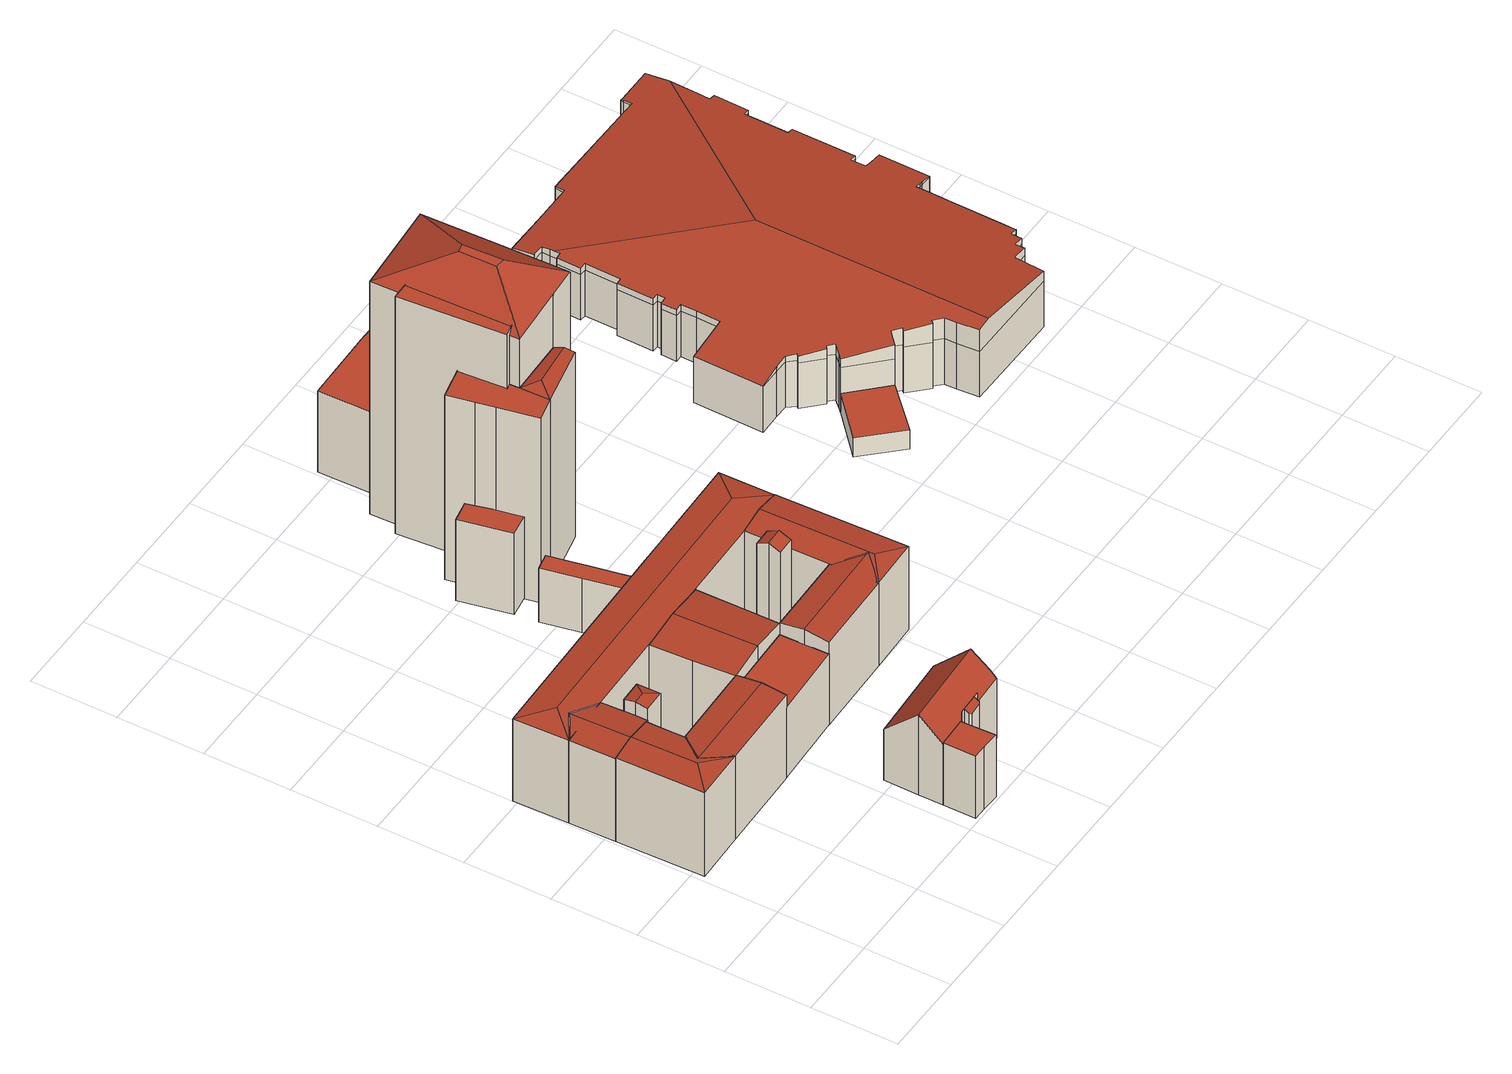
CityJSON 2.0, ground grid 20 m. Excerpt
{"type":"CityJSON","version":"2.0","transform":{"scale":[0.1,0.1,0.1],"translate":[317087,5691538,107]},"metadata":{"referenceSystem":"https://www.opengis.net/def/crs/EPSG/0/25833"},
"CityObjects":{
"building1":{"type":"Building","attributes":{"Gemeindeschluessel":14713000,"Dachneigung":90,"Dachorientierung":0,"MittlereTraufHoehe":126.29,"QualitaetDacherkennung":96,"ObjektHoehe":18.9,"BodenHoehe":107.39,"Geometrietyp2DReferenz":"3000","AbsoluteHoehe":126.29,"Dachflaeche":196.91,"function":"31001_9998","roofType":"1000","measuredHeight":18.9,"storeysAboveGround":6},"geometry":[{"type":"MultiSurface","lod":"2","boundaries":[[[0,1,2,3]],[[1,4,5,2]],[[4,6,7,5]],[[6,0,3,7]],[[6,4,1,0]],[[3,2,5,7]]],"semantics":{"surfaces":[{"type":"WallSurface"},{"type":"RoofSurface"},{"type":"GroundSurface"}],"values":[0,0,0,0,1,2]}}]},
"building2":{"type":"Building","attributes":{"Gemeindeschluessel":14713000,"Geometrietyp2DReferenz":"3000","function":"31001_9998","roofType":"9999"},"children":["building2-1","building2-2","building2-3"]},
"building2-1":{"type":"BuildingPart","attributes":{"Dachtyp_tdc":"tdcGableRoof","Dachneigung":44.03,"QualitaetDacherkennung":54,"Geometrietyp2DReferenz":"3000","roofType":"3100","measuredHeight":21.49},"parents":["building2"],"geometry":[{"type":"MultiSurface","lod":"2","boundaries":[[[8,9,10,11]],[[9,12,13,10]],[[14,15,16,17]],[[15,18,19,16]],[[18,20,21,19]],[[20,22,23,21]],[[22,24,25,23]],[[24,26,27,25]],[[26,28,29,27]],[[22,20,18,15]],[[15,14,12,9,8,30,28,26,24,22]],[[29,31,11,10,13,17,16,19,21,23,25,27]],[[31,29,28,30]],[[11,31,30,8]],[[17,13,12,14]]],"semantics":{"surfaces":[{"type":"WallSurface"},{"type":"RoofSurface"},{"type":"GroundSurface"},{"type":"ClosureSurface"}],"values":[0,0,0,0,0,0,0,0,0,1,1,2,3,3,3]}}]},
"building2-2":{"type":"BuildingPart","attributes":{"Dachtyp_tdc":"tdcPolyFlatRoof","Dachneigung":35.03,"QualitaetDacherkennung":27,"Geometrietyp2DReferenz":"3000","roofType":"2100","measuredHeight":18.87},"parents":["building2"],"geometry":[{"type":"MultiSurface","lod":"2","boundaries":[[[32,33,34,35]],[[33,36,10,34]],[[36,37,8,11,10]],[[38,39,40,29,28]],[[39,41,42,40]],[[41,43,44,42]],[[43,45,46,44]],[[45,32,35,46]],[[45,43,41,39,38,47,37,36,33,32]],[[35,34,10,11,31,29,40,42,44,46]],[[30,8,37,47]],[[30,31,11,8]],[[38,28,30,47]],[[28,29,31,30]]],"semantics":{"surfaces":[{"type":"WallSurface"},{"type":"RoofSurface"},{"type":"GroundSurface"},{"type":"ClosureSurface"}],"values":[0,0,0,0,0,0,0,0,1,2,0,3,0,3]}}]},
"building2-3":{"type":"BuildingPart","attributes":{"Dachtyp_tdc":"tdcPolyFlatRoof","Dachneigung":0,"QualitaetDacherkennung":68,"Geometrietyp2DReferenz":"3000","roofType":"1000","measuredHeight":16.76},"parents":["building2"],"geometry":[{"type":"MultiSurface","lod":"2","boundaries":[[[48,49,50,51]],[[49,52,53,50]],[[52,54,14,17,53]],[[55,48,51,13,12]],[[55,54,52,49,48]],[[51,50,53,17,13]],[[12,14,54,55]],[[12,13,17,14]]],"semantics":{"surfaces":[{"type":"WallSurface"},{"type":"RoofSurface"},{"type":"GroundSurface"},{"type":"ClosureSurface"}],"values":[0,0,0,0,1,2,0,3]}}]},
"building3":{"type":"Building","attributes":{"Gemeindeschluessel":14713000,"Dachneigung":83.29,"Dachorientierung":-2.17,"MittlereTraufHoehe":129.53,"QualitaetDacherkennung":88,"ObjektHoehe":22.71,"BodenHoehe":107.62,"Geometrietyp2DReferenz":"3000","AbsoluteHoehe":130.32,"Dachflaeche":348.21,"function":"31001_9998","roofType":"3100","measuredHeight":22.71,"storeysAboveGround":8},"geometry":[{"type":"MultiSurface","lod":"2","boundaries":[[[56,57,58,59]],[[57,60,61,58]],[[60,62,63,61]],[[62,64,65,63]],[[64,66,67,65]],[[66,68,69,67]],[[68,70,71,69]],[[70,56,59,71]],[[64,62,60,57,56]],[[56,70,68,66,64]],[[59,58,61,63,65,67,69,71]]],"semantics":{"surfaces":[{"type":"WallSurface"},{"type":"RoofSurface"},{"type":"GroundSurface"}],"values":[0,0,0,0,0,0,0,0,1,1,2]}}]},
"building4":{"type":"Building","attributes":{"Gemeindeschluessel":14713000,"Dachneigung":81.1,"Dachorientierung":-91.73,"MittlereTraufHoehe":129.43,"QualitaetDacherkennung":82,"ObjektHoehe":23.18,"BodenHoehe":107.25,"Geometrietyp2DReferenz":"3000","AbsoluteHoehe":130.42,"Dachflaeche":1053.4,"function":"31001_9998","roofType":"3200","measuredHeight":23.18,"storeysAboveGround":8},"children":["building4-1","building4-2","building4-3","building4-4","building4-5","building4-6","building4-7"],"geometry":[{"type":"MultiSurface","lod":"2","boundaries":[[[72,73,74,75,76,77,78,79,80,81,82]],[[83,84,73,72]],[[84,85,74,73]],[[86,87,76,75]],[[87,88,77,76]],[[88,89,78,77]],[[89,90,79,78]],[[90,91,80,79]],[[92,83,72,82]],[[93,94,90,89,88,87]],[[93,87,86]],[[94,91,90]],[[85,86,75,74]],[[82,81,95,92]],[[81,80,91,95]],[[91,94,93,86,96,85,84,83,92,95]],[[85,96,86]]],"semantics":{"surfaces":[{"type":"GroundSurface"},{"type":"WallSurface"},{"type":"RoofSurface"},{"type":"ClosureSurface"}],"values":[0,1,1,1,1,1,1,1,1,2,2,2,3,3,3,2,3]}}]},
"building4-1":{"type":"BuildingPart","attributes":{"Dachneigung":84.61,"Dachorientierung":178.35,"MittlereTraufHoehe":129.52,"QualitaetDacherkennung":61,"BodenHoehe":107.25,"ObjektTeilHoehe":22.78,"Geometrietyp2DReferenz":"3000","AbsoluteHoehe":130.03,"Dachflaeche":184.44,"roofType":"5000","measuredHeight":22.78,"storeysAboveGround":8},"parents":["building4"],"geometry":[{"type":"MultiSurface","lod":"2","boundaries":[[[97,86,75,98]],[[85,99,100,74]],[[101,102,103,104]],[[96,105,102,101,106,99,85]],[[96,86,97,107,105]],[[103,108,109,98,75,74,100,110,104]],[[108,103,102,105]],[[97,98,109,107]],[[107,109,108,105]],[[86,85,74,75]],[[104,110,106,101]],[[110,100,99,106]],[[96,85,86]]],"semantics":{"surfaces":[{"type":"WallSurface"},{"type":"RoofSurface"},{"type":"GroundSurface"},{"type":"ClosureSurface"}],"values":[0,0,0,1,1,2,3,3,3,3,3,3,3]}}]},
"building4-2":{"type":"BuildingPart","attributes":{"Dachneigung":82.04,"Dachorientierung":-1.72,"MittlereTraufHoehe":129.71,"QualitaetDacherkennung":81,"BodenHoehe":107.25,"ObjektTeilHoehe":23.19,"Geometrietyp2DReferenz":"3000","AbsoluteHoehe":130.43,"Dachflaeche":247.09,"roofType":"5000","measuredHeight":23.19,"storeysAboveGround":8},"parents":["building4"],"geometry":[{"type":"MultiSurface","lod":"2","boundaries":[[[111,112,113,103,102]],[[112,114,115,113]],[[116,117,118,119]],[[117,120,97,98,118]],[[121,122,120,117]],[[121,117,116]],[[98,109,108,103,113,115,119,118]],[[107,97,120,122]],[[109,98,97,107]],[[111,102,105,107,122]],[[102,103,108,105]],[[105,108,109,107]],[[114,116,119,115]],[[111,122,121,116,123,114,112]],[[114,123,116]]],"semantics":{"surfaces":[{"type":"WallSurface"},{"type":"RoofSurface"},{"type":"GroundSurface"},{"type":"ClosureSurface"}],"values":[0,0,0,0,1,1,2,0,3,0,3,3,3,1,3]}}]},
"building4-3":{"type":"BuildingPart","attributes":{"Dachneigung":80.26,"Dachorientierung":-91.75,"MittlereTraufHoehe":129.62,"QualitaetDacherkennung":87,"BodenHoehe":107.25,"ObjektTeilHoehe":23.14,"Geometrietyp2DReferenz":"3000","AbsoluteHoehe":130.38,"Dachflaeche":287.01,"roofType":"5000","measuredHeight":23.14,"storeysAboveGround":8},"parents":["building4"],"geometry":[{"type":"MultiSurface","lod":"2","boundaries":[[[124,125,126,127]],[[125,128,129,126]],[[130,131,132,133]],[[131,124,127,132]],[[134,124,131,130]],[[134,130,128]],[[134,128,125,124]],[[127,126,129,133,132]],[[133,129,128,130]]],"semantics":{"surfaces":[{"type":"WallSurface"},{"type":"RoofSurface"},{"type":"GroundSurface"},{"type":"ClosureSurface"}],"values":[0,0,0,0,1,1,1,2,3]}}]},
"building4-4":{"type":"BuildingPart","attributes":{"Dachneigung":65.36,"Dachorientierung":88.27,"MittlereTraufHoehe":132.37,"QualitaetDacherkennung":92,"BodenHoehe":107.25,"ObjektTeilHoehe":26.02,"Geometrietyp2DReferenz":"3000","AbsoluteHoehe":133.26,"Dachflaeche":24.5,"roofType":"3100","measuredHeight":26.02,"storeysAboveGround":9},"parents":["building4"],"geometry":[{"type":"MultiSurface","lod":"2","boundaries":[[[135,136,137,138]],[[136,139,140,137]],[[139,141,140]],[[142,143,144,145,146]],[[147,139,136,135]],[[135,143,142,147]],[[144,138,137,140,148,145]],[[143,135,138,144]],[[149,141,139,147]],[[148,140,141,149]],[[142,146,149,147]],[[148,149,146,145]]],"semantics":{"surfaces":[{"type":"WallSurface"},{"type":"RoofSurface"},{"type":"GroundSurface"},{"type":"ClosureSurface"}],"values":[0,0,0,0,1,1,2,0,0,3,0,3]}}]},
"building4-5":{"type":"BuildingPart","attributes":{"Dachneigung":81.8,"Dachorientierung":-1.81,"MittlereTraufHoehe":129.63,"QualitaetDacherkennung":79,"BodenHoehe":107.25,"ObjektTeilHoehe":23.17,"Geometrietyp2DReferenz":"3000","AbsoluteHoehe":130.42,"Dachflaeche":372.78,"roofType":"5000","measuredHeight":23.17,"storeysAboveGround":8},"parents":["building4"],"geometry":[{"type":"MultiSurface","lod":"2","boundaries":[[[150,151,152,129,128]],[[151,146,145,152]],[[141,153,92,82,140]],[[154,155,156,80,91]],[[155,157,130,133,156]],[[158,159,153,141,149,146,151,150,157]],[[158,157,155]],[[158,155,154,159]],[[129,152,145,148,140,82,81,80,156,133]],[[140,148,149,141]],[[148,145,146,149]],[[95,92,153,159]],[[81,82,92,95]],[[154,91,95,159]],[[81,95,91,80]],[[128,130,157,150]],[[128,129,133,130]]],"semantics":{"surfaces":[{"type":"WallSurface"},{"type":"RoofSurface"},{"type":"GroundSurface"},{"type":"ClosureSurface"}],"values":[0,0,0,0,0,1,1,1,2,3,3,0,3,0,3,0,3]}}]},
"building4-6":{"type":"BuildingPart","attributes":{"Dachneigung":83.32,"Dachorientierung":88.27,"MittlereTraufHoehe":129.72,"QualitaetDacherkennung":56,"BodenHoehe":107.25,"ObjektTeilHoehe":23.02,"Geometrietyp2DReferenz":"3000","AbsoluteHoehe":130.26,"Dachflaeche":291.41,"roofType":"5000","measuredHeight":23.02,"storeysAboveGround":8},"parents":["building4"],"geometry":[{"type":"MultiSurface","lod":"2","boundaries":[[[114,160,161,115]],[[160,162,163,161]],[[162,164,165,163]],[[164,116,119,165]],[[123,162,160,114]],[[123,116,164,162]],[[115,161,163,165,119]],[[116,114,115,119]],[[116,123,114]]],"semantics":{"surfaces":[{"type":"WallSurface"},{"type":"RoofSurface"},{"type":"GroundSurface"},{"type":"ClosureSurface"}],"values":[0,0,0,0,1,1,2,3,3]}}]},
"building4-7":{"type":"BuildingPart","attributes":{"Dachneigung":77.98,"Dachorientierung":-91.77,"MittlereTraufHoehe":132.64,"QualitaetDacherkennung":84,"BodenHoehe":107.25,"ObjektTeilHoehe":25.85,"Geometrietyp2DReferenz":"3000","AbsoluteHoehe":133.1,"Dachflaeche":28.63,"roofType":"5000","measuredHeight":25.85,"storeysAboveGround":9},"parents":["building4"],"geometry":[{"type":"MultiSurface","lod":"2","boundaries":[[[166,167,168,100,99]],[[167,169,170,168]],[[169,171,101,104,170]],[[172,173,171,169]],[[172,169,167]],[[172,167,166,173]],[[104,110,100,168,170]],[[106,101,171,173]],[[110,104,101,106]],[[166,99,106,173]],[[110,106,99,100]]],"semantics":{"surfaces":[{"type":"WallSurface"},{"type":"RoofSurface"},{"type":"GroundSurface"},{"type":"ClosureSurface"}],"values":[0,0,0,1,1,1,2,0,3,0,3]}}]},
"building5":{"type":"Building","attributes":{"Dachtyp_tdc":"tdcPolyFlatRoof","Gemeindeschluessel":14713000,"Dachneigung":0,"QualitaetDacherkennung":78,"Geometrietyp2DReferenz":"3000","function":"31001_9998","roofType":"1000","measuredHeight":14.54},"geometry":[{"type":"MultiSurface","lod":"2","boundaries":[[[174,175,176,177]],[[175,178,179,176]],[[178,180,181,179]],[[180,182,183,181]],[[182,184,185,183]],[[184,174,177,185]],[[184,182,180,178,175,174]],[[177,176,179,181,183,185]]],"semantics":{"surfaces":[{"type":"WallSurface"},{"type":"RoofSurface"},{"type":"GroundSurface"}],"values":[0,0,0,0,0,0,1,2]}}]},
"building6":{"type":"Building","attributes":{"Gemeindeschluessel":14713000,"Dachneigung":90,"Dachorientierung":0,"MittlereTraufHoehe":129.9,"QualitaetDacherkennung":77,"ObjektHoehe":21.76,"BodenHoehe":108.14,"Geometrietyp2DReferenz":"3000","AbsoluteHoehe":129.9,"Dachflaeche":65.94,"function":"31001_9998","roofType":"1000","measuredHeight":21.76,"storeysAboveGround":7},"geometry":[{"type":"MultiSurface","lod":"2","boundaries":[[[186,187,188,189]],[[187,190,191,188]],[[190,192,193,191]],[[192,186,189,193]],[[192,190,187,186]],[[189,188,191,193]]],"semantics":{"surfaces":[{"type":"WallSurface"},{"type":"RoofSurface"},{"type":"GroundSurface"}],"values":[0,0,0,0,1,2]}}]},
"building7":{"type":"Building","attributes":{"Gemeindeschluessel":14713000,"Geometrietyp2DReferenz":"3000","function":"31001_9998","roofType":"9999"},"children":["building7-1","building7-2"]},
"building7-1":{"type":"BuildingPart","attributes":{"Dachtyp_tdc":"tdcPolyFlatRoof","Dachneigung":0,"QualitaetDacherkennung":35,"Geometrietyp2DReferenz":"3000","roofType":"1000","measuredHeight":49.66},"parents":["building7"],"geometry":[{"type":"MultiSurface","lod":"2","boundaries":[[[194,195,196,197]],[[194,198,199,195]],[[198,200,201,199]],[[200,202,203,201]],[[202,204,205,203]],[[204,206,207,205]],[[204,202,200,198,194,197,206]],[[207,196,195,199,201,203,205]],[[197,196,207,206]]],"semantics":{"surfaces":[{"type":"WallSurface"},{"type":"RoofSurface"},{"type":"GroundSurface"},{"type":"ClosureSurface"}],"values":[0,0,0,0,0,0,1,2,3]}}]},
"building7-2":{"type":"BuildingPart","attributes":{"Dachtyp_tdc":"tdcFreeFormRoof","Dachneigung":18.69,"QualitaetDacherkennung":3,"Geometrietyp2DReferenz":"3000","roofType":"5000","measuredHeight":50.73},"parents":["building7"],"geometry":[{"type":"MultiSurface","lod":"2","boundaries":[[[206,208,209,207]],[[208,210,211,209]],[[210,197,196,211]],[[212,213,197,210]],[[212,210,208]],[[213,212,208,206]],[[213,206,197]],[[207,209,211,196]],[[207,196,197,206]]],"semantics":{"surfaces":[{"type":"WallSurface"},{"type":"RoofSurface"},{"type":"GroundSurface"},{"type":"ClosureSurface"}],"values":[0,0,0,1,0,1,1,2,3]}}]},
"building8":{"type":"Building","attributes":{"Dachtyp_tdc":"tdcCutTentRoof","Gemeindeschluessel":14713000,"Dachneigung":44.43,"QualitaetDacherkennung":14,"Geometrietyp2DReferenz":"3000","function":"31001_9998","roofType":"9999","measuredHeight":70.84},"geometry":[{"type":"MultiSurface","lod":"2","boundaries":[[[214,215,216,217]],[[215,218,219,216]],[[218,220,221,219]],[[220,222,223,221]],[[222,224,225,223]],[[224,226,227,225]],[[226,214,217,227]],[[215,214,226,228,229]],[[220,218,215,229,230]],[[222,220,230,231]],[[226,224,222,231,228]],[[231,230,229,228]],[[217,216,219,221,223,225,227]]],"semantics":{"surfaces":[{"type":"WallSurface"},{"type":"RoofSurface"},{"type":"GroundSurface"}],"values":[0,0,0,0,0,0,0,1,1,1,1,1,2]}}]},
"building9":{"type":"Building","attributes":{"Gemeindeschluessel":14713000,"Dachneigung":90,"Dachorientierung":0,"MittlereTraufHoehe":129.86,"QualitaetDacherkennung":77,"ObjektHoehe":21.79,"BodenHoehe":108.07,"Geometrietyp2DReferenz":"3000","AbsoluteHoehe":129.86,"Dachflaeche":867.22,"function":"31001_9998","roofType":"1000","measuredHeight":21.79,"storeysAboveGround":7},"children":["building9-1"],"geometry":[{"type":"MultiSurface","lod":"2","boundaries":[[[232,233,234,235]],[[233,236,237,234]],[[236,238,239,237]],[[238,240,241,239]],[[238,236,233,232,242,243,240]],[[241,244,245,235,234,237,239]],[[243,242,245,244]],[[242,232,235,245]],[[244,241,240,243]]],"semantics":{"surfaces":[{"type":"WallSurface"},{"type":"RoofSurface"},{"type":"GroundSurface"},{"type":"ClosureSurface"}],"values":[0,0,0,0,1,2,0,0,3]}}]},
"building9-1":{"type":"BuildingPart","attributes":{"Dachneigung":90,"Dachorientierung":0,"MittlereTraufHoehe":171.94,"QualitaetDacherkennung":81,"BodenHoehe":108.07,"ObjektTeilHoehe":63.87,"Geometrietyp2DReferenz":"3000","AbsoluteHoehe":171.94,"Dachflaeche":168,"roofType":"1000","measuredHeight":63.87,"storeysAboveGround":21},"parents":["building9"],"geometry":[{"type":"MultiSurface","lod":"2","boundaries":[[[246,247,243,244,248]],[[249,250,251,241,240]],[[250,246,248,251]],[[250,249,247,246]],[[248,244,241,251]],[[240,243,247,249]],[[240,241,244,243]]],"semantics":{"surfaces":[{"type":"WallSurface"},{"type":"RoofSurface"},{"type":"GroundSurface"},{"type":"ClosureSurface"}],"values":[0,0,0,1,2,0,3]}}]},
"building10":{"type":"Building","attributes":{"name":"The Westin","Dachtyp_tdc":"tdcPolyFlatRoof","Gemeindeschluessel":14713000,"Dachneigung":0,"QualitaetDacherkennung":91,"Geometrietyp2DReferenz":"3000","function":"31001_2071","roofType":"1000","measuredHeight":5.17},"geometry":[{"type":"MultiSurface","lod":"2","boundaries":[[[252,253,254,255]],[[253,256,257,254]],[[256,258,259,257]],[[258,252,255,259]],[[258,256,253,252]],[[255,254,257,259]]],"semantics":{"surfaces":[{"type":"WallSurface"},{"type":"RoofSurface"},{"type":"GroundSurface"}],"values":[0,0,0,0,1,2]}}]},
"building11":{"type":"Building","attributes":{"name":"The Westin","Dachtyp_tdc":"tdcFreeFormRoof","Gemeindeschluessel":14713000,"Dachneigung":10.06,"QualitaetDacherkennung":6,"Geometrietyp2DReferenz":"3000","function":"31001_2071","roofType":"5000","measuredHeight":18.59},"geometry":[{"type":"MultiSurface","lod":"2","boundaries":[[[260,261,262,263]],[[261,264,265,262]],[[266,267,268,269,270,271,272,273,274,275,276,277,278,279,280,281,282,283,284,285,286,287]],[[288,289,290,291,292,293,294,295,296,297,298,299,300,301,302,303,304,305,306,307,308,309,310,311,312,313,314,315,316,317,318,319,286,285,320,321,322,323]],[[281,324,282]],[[325,326,327,328,329,330,331,332,333,334,335,336,337,338,339,340,341,342,343,344,345,346,347,348,349,350,351,352,287,286,319,353]],[[354,325,353,355]],[[355,353,319,318,356]],[[357,266,287,352,358]],[[358,352,351,359]],[[359,351,350,360]],[[360,350,349,361]],[[361,349,348,362]],[[362,348,347,363]],[[363,347,346,364]],[[364,346,345,365]],[[365,345,344,366]],[[366,344,343,367]],[[367,343,342,368]],[[368,342,341,369]],[[369,341,340,370]],[[370,340,339,371]],[[371,339,338,372]],[[372,338,337,373]],[[373,337,336,374]],[[374,336,335,375]],[[375,335,334,376]],[[376,334,333,377]],[[377,333,332,378]],[[378,332,331,379]],[[380,330,329,381]],[[379,331,330,380]],[[381,329,328,382]],[[382,328,327,383]],[[383,327,326,384]],[[384,326,325,354]],[[385,324,281,280,386]],[[387,283,282,324,385]],[[388,323,322,389]],[[390,288,323,388]],[[389,322,321,391]],[[391,321,320,392]],[[392,320,285,284,393]],[[356,318,317,394]],[[394,317,316,395]],[[395,316,315,396]],[[396,315,314,397]],[[397,314,313,260]],[[260,313,312,261]],[[261,312,311,264]],[[264,311,310,398]],[[398,310,309,399]],[[399,309,308,400]],[[401,274,273,402]],[[402,273,272,403]],[[403,272,271,404]],[[404,271,270,405]],[[405,270,269,406]],[[406,269,268,407]],[[407,268,267,408]],[[408,267,266,357]],[[265,409,410,411,412,413,414,415,416,417,418,419,420,421,422,423,424,425,426,427,428,429,430,431,432,433,434,435,436,437,438,439,440,441,442,443,444,445,446,447,448,449,450,451,452,453,454,455,456,457,458,459,460,461,462,463,464,465,466,467,468,469,470,471,472,473,474,475,476,477,478,479,480,481,482,483,484,485,486,487,263,262]],[[488,297,296,489]],[[489,296,295,490]],[[490,295,294,491]],[[491,294,293,492]],[[492,293,292,493]],[[493,292,291,494]],[[494,291,290,495]],[[495,290,289,496]],[[496,289,288,390]],[[393,284,283,387]],[[386,280,279,497]],[[497,279,278,498]],[[498,278,277,499]],[[499,277,276,500]],[[500,276,275,501]],[[501,275,274,401]],[[400,308,307,502]],[[502,307,306,503]],[[503,306,305,504]],[[504,305,304,505]],[[505,304,303,506]],[[506,303,302,507]],[[507,302,301,508]],[[508,301,300,509]],[[509,300,299]],[[298,297,488]],[[264,398,409,265]],[[398,399,410,409]],[[399,400,411,410]],[[400,502,412,411]],[[502,503,413,412]],[[503,504,414,413]],[[504,505,415,414]],[[505,506,416,415]],[[506,507,417,416]],[[507,508,418,417]],[[508,509,419,418]],[[509,299,420,419]],[[299,298,421,420]],[[298,488,422,421]],[[488,489,423,422]],[[489,490,424,423]],[[490,491,425,424]],[[491,492,426,425]],[[492,493,427,426]],[[493,494,428,427]],[[494,495,429,428]],[[495,496,430,429]],[[496,390,431,430]],[[390,388,432,431]],[[388,389,433,432]],[[389,391,434,433]],[[391,392,435,434]],[[392,393,436,435]],[[393,387,437,436]],[[387,385,438,437]],[[385,386,439,438]],[[386,497,440,439]],[[497,498,441,440]],[[498,499,442,441]],[[499,500,443,442]],[[500,501,444,443]],[[501,401,445,444]],[[401,402,446,445]],[[402,403,447,446]],[[403,404,448,447]],[[404,405,449,448]],[[405,406,450,449]],[[406,407,451,450]],[[407,408,452,451]],[[408,357,453,452]],[[357,358,454,453]],[[358,359,455,454]],[[359,360,456,455]],[[360,361,457,456]],[[361,362,458,457]],[[362,363,459,458]],[[363,364,460,459]],[[364,365,461,460]],[[365,366,462,461]],[[366,367,463,462]],[[367,368,464,463]],[[368,369,465,464]],[[369,370,466,465]],[[370,371,467,466]],[[371,372,468,467]],[[372,373,469,468]],[[373,374,470,469]],[[374,375,471,470]],[[375,376,472,471]],[[376,377,473,472]],[[377,378,474,473]],[[378,379,475,474]],[[379,380,476,475]],[[380,381,477,476]],[[381,382,478,477]],[[382,383,479,478]],[[383,384,480,479]],[[384,354,481,480]],[[354,355,482,481]],[[355,356,483,482]],[[356,394,484,483]],[[394,395,485,484]],[[395,396,486,485]],[[396,397,487,486]],[[397,260,263,487]]],"semantics":{"surfaces":[{"type":"WallSurface"},{"type":"RoofSurface"},{"type":"GroundSurface"}],"values":[0,0,1,1,1,1,0,0,0,0,0,0,0,0,0,0,0,0,0,0,0,0,0,0,0,0,0,0,0,0,0,0,0,0,0,0,0,0,0,0,0,0,0,0,0,0,0,0,0,0,0,0,0,0,0,0,0,0,0,0,0,2,0,0,0,0,0,0,0,0,0,0,0,0,0,0,0,0,0,0,0,0,0,0,0,0,0,0,0,0,0,0,0,0,0,0,0,0,0,0,0,0,0,0,0,0,0,0,0,0,0,0,0,0,0,0,0,0,0,0,0,0,0,0,0,0,0,0,0,0,0,0,0,0,0,0,0,0,0,0,0,0,0,0,0,0,0,0,0,0,0,0,0,0,0,0,0,0,0,0,0,0,0,0,0,0,0,0]}}]}
},
"vertices":[
[337,501,193],[511,507,193],[511,507,4],[337,501,4],[514,395,193],[514,395,4],[340,386,193],[340,386,4],
[510,87,166],[510,86,166],[510,86,3],[510,87,3],[505,86,166],[505,86,3],[434,83,166],[434,139,218],[434,139,3],[434,83,3],[434,220,139],[434,220,3],[643,233,137],[643,233,3],[649,151,218],[649,151,3],[653,110,180],[653,110,3],[652,93,165],[652,93,3],[572,89,165],[572,89,3],[573,89,165],[573,89,3],
[520,77,184],[520,87,191],[520,87,3],[520,77,3],[510,86,191],[510,87,191],[572,89,191],[560,88,191],[560,88,3],[561,78,184],[561,78,3],[556,74,181],[556,74,3],[526,72,180],[526,72,3],[573,89,191],
[508,6,170],[467,8,170],[467,8,3],[508,6,3],[434,8,170],[434,8,3],[434,83,170],[505,86,170],
[424,504,233],[337,501,223],[337,501,6],[424,504,6],[330,597,223],[330,597,6],[324,694,223],[324,694,6],[416,696,233],[416,696,6],[508,699,223],[508,699,6],[510,603,223],[510,603,6],[511,507,223],[511,507,6],
[508,699,2],[324,694,2],[133,688,2],[6,684,2],[2,811,2],[516,827,2],[573,829,2],[818,836,2],[821,708,2],[761,707,2],[700,705,2],[508,699,224],[324,694,224],[133,688,224],[6,684,224],[2,811,224],[516,827,224],[573,829,224],[818,836,224],[821,708,224],[700,705,224],[66,749,234],[759,770,234],[761,707,224],[68,724,230],
[9,578,224],[9,578,2],[135,636,224],[135,636,2],[136,582,224],[130,582,225],[130,582,2],[136,582,2],[73,580,230],[136,609,224],[69,580,230],[73,580,2],[69,580,2],[136,609,2],
[130,582,226],[131,535,226],[131,535,2],[132,494,226],[132,494,2],[136,380,226],[15,376,226],[15,376,2],[136,380,2],[9,578,226],[74,430,234],[69,580,234],[86,436,233],
[512,451,234],[511,507,224],[511,507,2],[512,451,2],[706,512,224],[706,512,2],[710,401,224],[514,395,224],[514,395,2],[710,401,2],[766,459,234],
[661,624,263],[660,651,250],[660,651,2],[661,624,2],[701,652,250],[701,652,2],[701,652,225],[703,598,250],[662,597,250],[662,597,2],[703,598,2],[703,598,225],[702,625,263],[702,625,2],[702,625,225],
[706,512,225],[704,598,225],[704,598,2],[700,705,225],[821,708,225],[831,405,225],[831,405,2],[710,401,225],[769,447,234],[761,707,234],
[337,501,226],[337,501,2],[338,443,233],[338,443,2],[340,386,226],[340,386,2],
[135,636,255],[187,638,255],[187,638,2],[188,584,255],[188,584,2],[136,582,255],[164,610,261],[136,609,261],
[481,945,154],[463,1033,154],[463,1033,9],[481,945,9],[501,1041,154],[501,1041,9],[520,951,154],[520,951,9],[546,823,154],[546,823,9],[508,821,154],[508,821,9],
[477,1213,229],[509,1093,229],[509,1093,11],[477,1213,11],[454,1084,229],[454,1084,11],[428,1203,229],[428,1203,11],
[512,1058,505],[512,1058,8],[567,1070,8],[567,1070,505],[493,1150,505],[493,1150,8],[484,1193,505],[484,1193,8],[471,1255,505],[471,1255,8],[560,1274,505],[560,1274,8],[565,1140,505],[565,1140,8],
[699,1144,505],[699,1144,8],[709,1100,505],[709,1100,8],[704,1122,512],[598,1109,515],
[560,1274,636],[553,1478,636],[553,1478,10],[560,1274,10],[599,1480,640],[599,1480,10],[754,1485,654],[754,1485,10],[766,1146,654],[766,1146,10],[699,1144,648],[699,1144,10],[565,1140,636],[565,1140,10],[646,1242,718],[643,1328,718],[665,1333,718],[668,1240,718],
[655,1630,229],[773,1633,229],[773,1633,11],[655,1630,11],[805,1632,229],[805,1632,11],[809,1221,229],[809,1221,11],[614,1175,229],[614,1175,11],[602,1628,229],[607,1407,229],[607,1407,11],[602,1628,11],
[531,1406,649],[607,1407,649],[531,1406,11],[614,1175,649],[551,1160,649],[551,1160,11],
[1264,668,65],[1186,751,65],[1186,751,14],[1264,668,14],[1283,839,65],[1283,839,14],[1359,761,65],[1359,761,14],
[1397,764,135],[1402,769,135],[1402,769,12],[1397,764,12],[1385,786,135],[1385,786,12],[1801,1558,144],[1801,1581,141],[1802,1608,137],[1715,1608,137],[1712,1609,137],[1712,1602,138],[1712,1583,140],[1430,1587,139],[1428,1564,142],[1396,1564,142],[1394,1564,142],[1362,1564,142],[1345,1564,142],[1326,1564,142],[1232,1565,142],[1232,1517,148],[1234,1515,149],[1259,1514,149],[1258,1494,152],[1258,1484,153],[1500,1169,198],[1801,1551,145],[1258,1331,153],[1244,1331,151],[1243,1247,151],[1257,1246,153],[1257,1228,153],[1242,1228,150],[1241,1192,150],[1257,1192,153],[1257,1155,153],[1256,1100,153],[1158,1102,135],[1156,940,135],[1209,941,145],[1239,940,150],[1255,922,153],[1250,917,152],[1291,876,160],[1297,881,161],[1310,867,163],[1292,848,160],[1283,839,158],[1359,761,172],[1371,773,175],[1385,786,177],[1402,769,180],[1397,764,179],[1438,722,187],[1443,727,188],[1460,708,191],[1461,681,191],[1465,630,192],[1497,629,198],[1258,1471,153],[1245,1471,151],[1244,1415,151],[1259,1414,153],[1232,1515,148],[1709,688,160],[1709,699,160],[1747,699,154],[1748,721,153],[1772,721,149],[1773,746,149],[1791,746,146],[1791,748,146],[1791,773,146],[1793,903,146],[1793,927,146],[1794,933,146],[1794,978,146],[1808,977,143],[1815,977,142],[1841,976,137],[1842,1093,137],[1812,1093,142],[1793,1094,146],[1793,1128,146],[1809,1128,143],[1810,1274,143],[1795,1274,146],[1796,1375,146],[1812,1376,143],[1814,1456,142],[1798,1456,145],[1799,1474,145],[1703,628,161],[1709,688,135],[1703,628,135],[1465,630,135],[1801,1558,135],[1799,1474,135],[1798,1456,135],[1814,1456,135],[1812,1376,135],[1796,1375,135],[1795,1274,135],[1810,1274,135],[1809,1128,135],[1793,1128,135],[1793,1094,135],[1812,1093,135],[1842,1093,135],[1841,976,135],[1815,977,135],[1808,977,135],[1794,978,135],[1794,933,135],[1793,927,135],[1793,903,135],[1791,773,135],[1791,748,135],[1791,746,135],[1773,746,135],[1772,721,135],[1748,721,135],[1747,699,135],[1709,699,135],[1232,1515,135],[1232,1565,135],[1259,1514,135],[1259,1414,135],[1244,1415,135],[1258,1331,135],[1245,1471,135],[1258,1471,135],[1258,1494,135],[1461,681,135],[1460,708,135],[1443,727,135],[1438,722,135],[1371,773,135],[1359,761,135],[1283,839,135],[1428,1564,135],[1430,1587,135],[1712,1583,135],[1712,1602,135],[1712,1609,135],[1715,1608,135],[1802,1608,135],[1801,1581,135],[1371,773,12],[1359,761,12],[1283,839,12],[1292,848,12],[1310,867,12],[1297,881,12],[1291,876,12],[1250,917,12],[1255,922,12],[1239,940,12],[1209,941,12],[1156,940,12],[1158,1102,12],[1256,1100,12],[1257,1155,12],[1257,1192,12],[1241,1192,12],[1242,1228,12],[1257,1228,12],[1257,1246,12],[1243,1247,12],[1244,1331,12],[1258,1331,12],[1259,1414,12],[1244,1415,12],[1245,1471,12],[1258,1471,12],[1258,1494,12],[1259,1514,12],[1232,1515,12],[1232,1565,12],[1326,1564,12],[1345,1564,12],[1362,1564,12],[1394,1564,12],[1396,1564,12],[1428,1564,12],[1430,1587,12],[1712,1583,12],[1712,1602,12],[1712,1609,12],[1715,1608,12],[1802,1608,12],[1801,1581,12],[1801,1558,12],[1799,1474,12],[1798,1456,12],[1814,1456,12],[1812,1376,12],[1796,1375,12],[1795,1274,12],[1810,1274,12],[1809,1128,12],[1793,1128,12],[1793,1094,12],[1812,1093,12],[1842,1093,12],[1841,976,12],[1815,977,12],[1808,977,12],[1794,978,12],[1794,933,12],[1793,927,12],[1793,903,12],[1791,773,12],[1791,748,12],[1791,746,12],[1773,746,12],[1772,721,12],[1748,721,12],[1747,699,12],[1709,699,12],[1709,688,12],[1703,628,12],[1465,630,12],[1461,681,12],[1460,708,12],[1443,727,12],[1438,722,12],[1256,1100,135],[1257,1155,135],[1257,1192,135],[1241,1192,135],[1242,1228,135],[1257,1228,135],[1257,1246,135],[1243,1247,135],[1244,1331,135],[1326,1564,135],[1345,1564,135],[1362,1564,135],[1394,1564,135],[1396,1564,135],[1292,848,135],[1310,867,135],[1297,881,135],[1291,876,135],[1250,917,135],[1255,922,135],[1239,940,135],[1209,941,135]
]}
